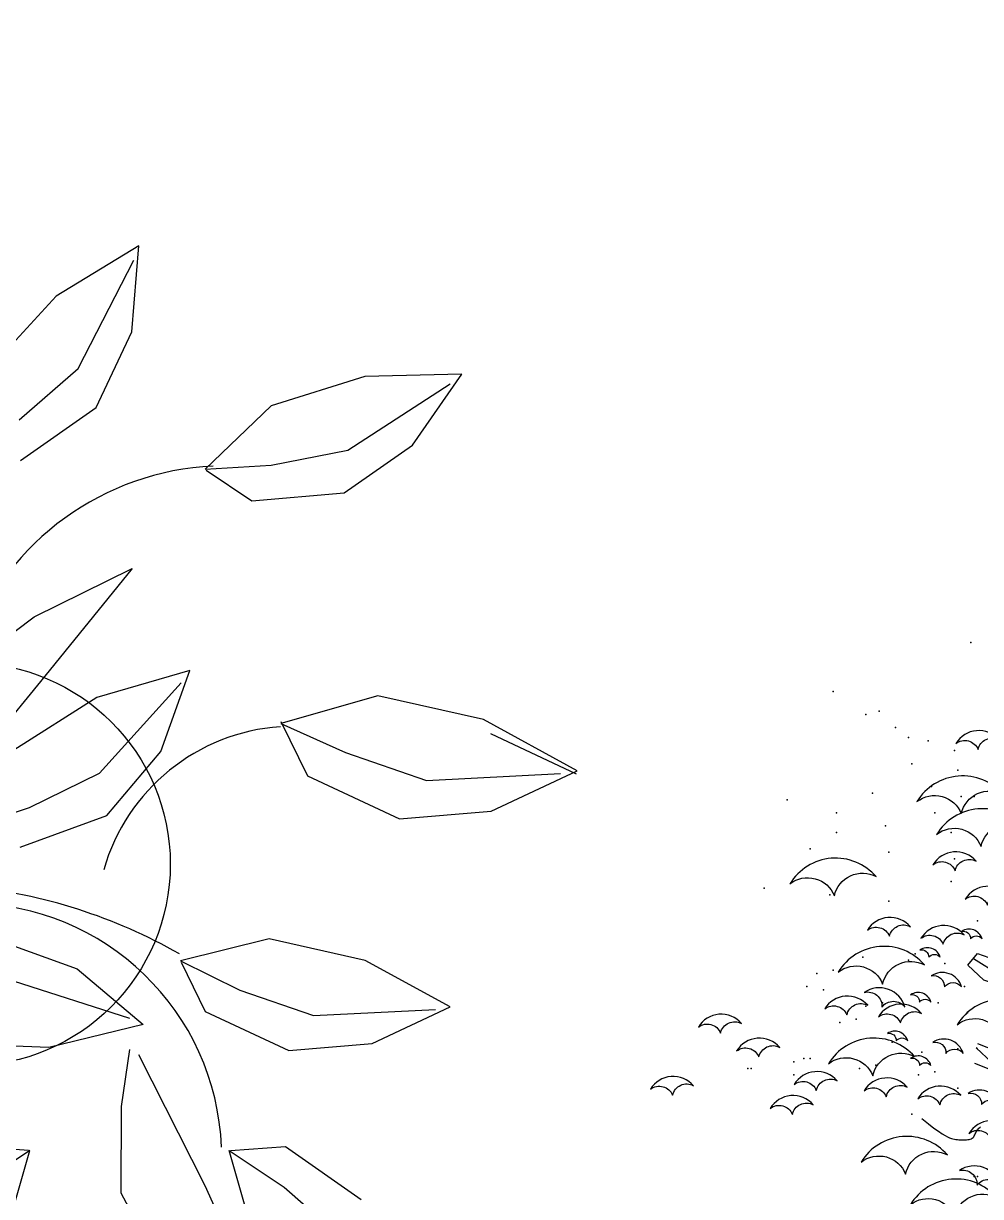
# Model space of a CAD drawing. Header units: millimetres. Extents: x 209.8 to 281.8, y 45 to 110.
# Drawn here: x 242.142 to 242.577, y 88.96 to 89.492 of the extents above; entities that cross this region are included whole.
import ezdxf

# ---------------------------------------------------------------- set-up
doc = ezdxf.new("R2010")
doc.units = ezdxf.units.MM
doc.header["$LTSCALE"] = 0.65
for name, color, linetype in [('ARBOLES', 95, 'Continuous'), ('eje2grueso', 5, 'Continuous'), ('murodelgado', 1, 'Continuous')]:
    doc.layers.add(name, color=color, linetype=linetype)

# ---------------------------------------------------------------- blocks, each defined once
blk = doc.blocks.new('arb-pl51')
for p, q in [((-0.14384, 0.02448), (-0.13441, 0.01579)), ((-0.14313, 0.02404), (-0.14384, 0.02448))]:
    blk.add_line(p, q)
for points in [[(-0.14275, 0.20514, -0.500189), (-0.1301, 0.21094, 0.508573), (-0.15617, 0.20878, -0.500189)], [(-0.15288, 0.1663, -0.500189), (-0.12758, 0.1779, 0.508573), (-0.17974, 0.17359, -0.500189)], [(-0.14097, 0.14647, -0.500189), (-0.11568, 0.15807, 0.508573), (-0.16783, 0.15376, -0.500189)], [(-0.15664, 0.13177, -0.500189), (-0.14399, 0.13756, 0.508573), (-0.17007, 0.13541, -0.500189)], [(-0.22971, 0.11657, -0.500189), (-0.20441, 0.12817, 0.508573), (-0.25657, 0.12386, -0.500189)], [(-0.13708, 0.11094, -0.500189), (-0.12443, 0.11674, 0.508573), (-0.15051, 0.11458, -0.500189)], [(-0.19633, 0.0921, -0.500189), (-0.18368, 0.0979, 0.508573), (-0.20975, 0.09575, -0.500189)], [(-0.16386, 0.08722, -0.500189), (-0.15122, 0.09302, 0.508573), (-0.17729, 0.09086, -0.500189)], [(-0.14731, 0.09058, -0.500189), (-0.14035, 0.09058, 0.508573), (-0.15265, 0.09503, -0.500189)], [(-0.20051, 0.06318, -0.500189), (-0.17521, 0.07478, 0.508573), (-0.22736, 0.07046, -0.500189)], [(-0.17259, 0.07935, -0.500189), (-0.16563, 0.07935, 0.508573), (-0.17794, 0.0838, -0.500189)], [(-0.16313, 0.0614, -0.500189), (-0.15269, 0.06141, 0.508573), (-0.17115, 0.06808, -0.500189)], [(-0.2009, 0.04924, -0.500189), (-0.18698, 0.04925, 0.508573), (-0.21159, 0.05814, -0.500189)], [(-0.17821, 0.05222, -0.500189), (-0.17125, 0.05222, 0.508573), (-0.18355, 0.05667, -0.500189)], [(-0.22212, 0.04451, -0.500189), (-0.20948, 0.05031, 0.508573), (-0.23555, 0.04815, -0.500189)], [(-0.18966, 0.03963, -0.500189), (-0.17701, 0.04542, 0.508573), (-0.20309, 0.04327, -0.500189)], [(-0.1285, 0.0313, -0.500189), (-0.10321, 0.0429, 0.508573), (-0.15536, 0.03859, -0.500189)], [(-0.29858, 0.03352, -0.500189), (-0.28593, 0.03931, 0.508573), (-0.31201, 0.03716, -0.500189)], [(-0.2754, 0.01904, -0.500189), (-0.26275, 0.02484, 0.508573), (-0.28883, 0.02268, -0.500189)], [(-0.20646, 0.00765, -0.500189), (-0.18116, 0.01925, 0.508573), (-0.23332, 0.01494, -0.500189)], [(-0.19225, 0.02882, -0.500189), (-0.1853, 0.02882, 0.508573), (-0.1976, 0.03327, -0.500189)], [(-0.16219, 0.02117, -0.500189), (-0.15176, 0.02117, 0.508573), (-0.17021, 0.02784, -0.500189)], [(-0.17821, 0.01385, -0.500189), (-0.17125, 0.01385, 0.508573), (-0.18355, 0.0183, -0.500189)], [(-0.32755, -0.00413, -0.500189), (-0.31491, 0.00167, 0.508573), (-0.34098, -0.00049, -0.500189)], [(-0.24063, -0.00123, -0.500189), (-0.22798, 0.00457, 0.508573), (-0.25405, 0.00241, -0.500189)], [(-0.19831, -0.00507, -0.500189), (-0.18566, 0.00073, 0.508573), (-0.21174, -0.00143, -0.500189)], [(-0.16585, -0.00995, -0.500189), (-0.1532, -0.00415, 0.508573), (-0.17928, -0.00631, -0.500189)], [(-0.25511, -0.01571, -0.500189), (-0.24247, -0.00991, 0.508573), (-0.26854, -0.01207, -0.500189)], [(-0.14065, -0.00971, -0.500189), (-0.13022, -0.00971, 0.508573), (-0.14867, -0.00303, -0.500189)], [(-0.13481, -0.03085, -0.500189), (-0.12216, -0.02505, 0.508573), (-0.14824, -0.02721, -0.500189)], [(-0.18662, -0.05184, -0.500189), (-0.16132, -0.04024, 0.508573), (-0.21347, -0.04456, -0.500189)], [(-0.14338, -0.05856, -0.500189), (-0.12946, -0.05856, 0.508573), (-0.15407, -0.04966, -0.500189)], [(-0.15685, -0.07762, -0.500189), (-0.13155, -0.06603, 0.508573), (-0.18371, -0.07034, -0.500189)]]:
    blk.add_lwpolyline(points, format="xyb", close=True)
blk.add_lwpolyline([(-0.11194, 0.0665), (-0.11826, 0.06488), (-0.12621, 0.06136), (-0.13916, 0.06549), (-0.14884, 0.07464), (-0.14308, 0.08167), (-0.13283, 0.07808), (-0.12939, 0.08359), (-0.1121, 0.0852), (-0.10791, 0.07798)], close=True)
for points in [[(-0.14551, 0.07871), (-0.13004, 0.06904), (-0.12287, 0.06284)], [(-0.11472, 0.0476), (-0.10827, 0.03541), (-0.10478, 0.02896), (-0.10261, 0.02147), (-0.10858, 0.02206), (-0.11553, 0.02026), (-0.12144, 0.01987), (-0.13163, 0.0225), (-0.14286, 0.02703)], [(-0.07005, -0.0129), (-0.07791, -0.01087), (-0.08908, -0.0083), (-0.09933, -0.00619), (-0.11044, -0.00227), (-0.11539, 0.00002), (-0.12603, 0.0057), (-0.13299, 0.01049), (-0.14472, 0.01513)], [(-0.1768, -0.01827), (-0.1728, -0.02143), (-0.16947, -0.02395), (-0.16673, -0.02592), (-0.1645, -0.02742), (-0.16269, -0.02852), (-0.16121, -0.0293), (-0.15998, -0.02985), (-0.1589, -0.03023), (-0.15792, -0.03052), (-0.15699, -0.03073), (-0.15612, -0.03089), (-0.15528, -0.03099), (-0.15447, -0.03106), (-0.15368, -0.03109), (-0.15289, -0.0311), (-0.15209, -0.0311), (-0.15128, -0.0311), (-0.15047, -0.03109), (-0.14967, -0.03105), (-0.14888, -0.03098), (-0.14814, -0.03087), (-0.14744, -0.03069), (-0.14681, -0.03045), (-0.14626, -0.03013), (-0.14579, -0.02972), (-0.14539, -0.02924), (-0.14505, -0.0287), (-0.14475, -0.02811), (-0.14446, -0.0275), (-0.14418, -0.02688), (-0.14387, -0.02626), (-0.14353, -0.02566), (-0.14314, -0.02509), (-0.14271, -0.02456), (-0.14223, -0.02406), (-0.14173, -0.02359), (-0.14121, -0.02315)]]:
    blk.add_lwpolyline(points)
for p in [(-0.14707, 0.26991), (-0.23041, 0.24016), (-0.20263, 0.22827), (-0.21057, 0.22628), (-0.19271, 0.21835), (-0.18477, 0.2124), (-0.17286, 0.21042), (-0.15699, 0.20447), (-0.18279, 0.19654), (-0.155, 0.19257), (-0.2066, 0.17869), (-0.17088, 0.18265), (-0.2582, 0.17472), (-0.15302, 0.1767), (-0.14508, 0.1767), (-0.22843, 0.16679), (-0.1689, 0.16679), (-0.19866, 0.15886), (-0.22843, 0.15489), (-0.15897, 0.15489), (-0.2443, 0.14497), (-0.19668, 0.14299), (-0.15699, 0.13902), (-0.27209, 0.12118), (-0.15897, 0.12514), (-0.2324, 0.11721), (-0.19668, 0.11324), (-0.1431, 0.10135), (-0.21255, 0.07953), (-0.1808, 0.08151), (-0.23041, 0.0716), (-0.18477, 0.07755), (-0.16294, 0.07557), (-0.24034, 0.06962), (-0.24629, 0.06168), (-0.23637, 0.0597), (-0.15104, 0.06168), (-0.21057, 0.04978), (-0.20065, 0.05177), (-0.16691, 0.05177), (-0.14905, 0.04582), (-0.22644, 0.03987), (-0.21652, 0.04185), (-0.19469, 0.02797), (-0.17683, 0.02202), (-0.155, 0.024), (-0.25423, 0.01607), (-0.24827, 0.01805), (-0.2443, 0.01805), (-0.28201, 0.01211), (-0.28002, 0.01211), (-0.25423, 0.00814), (-0.21454, 0.01211), (-0.20462, 0.01409), (-0.17882, 0.00814), (-0.1689, 0.01012), (-0.155, 0.00021), (-0.18279, -0.01566), (-0.18279, -0.01566), (-0.14508, -0.05334), (-0.1431, -0.05334)]:
    blk.add_point(p)
blk = doc.blocks.new('arb-pl49')
for p, q in [((0.20394, 0.44447), (0.13714, 0.40379)), ((0.19818, 0.37507), (0.20394, 0.44447)), ((0.15487, 0.34534), (0.19977, 0.43299)), ((0.13714, 0.40379), (0.08338, 0.34536)), ((0.16947, 0.31403), (0.19818, 0.37507)), ((0.10737, 0.30413), (0.15487, 0.34534)), ((0.46454, 0.34082), (0.38635, 0.339)), ((0.42485, 0.28361), (0.46454, 0.34082)), ((0.38635, 0.339), (0.31058, 0.31528)), ((0.37248, 0.27952), (0.45518, 0.33297)), ((0.1084, 0.27126), (0.16947, 0.31403)), ((0.31058, 0.31528), (0.25751, 0.26411)), ((0.31074, 0.26758), (0.37248, 0.27952)), ((0.36946, 0.2451), (0.42485, 0.28361)), ((0.25751, 0.26411), (0.31074, 0.26758)), ((0.25836, 0.26349), (0.2952, 0.23859)), ((0.2952, 0.23859), (0.36946, 0.2451)), ((0.11961, 0.14512), (0.19856, 0.18416)), ((0.19856, 0.18416), (0.12467, 0.09282)), ((0.04512, 0.08939), (0.11961, 0.14512)), ((0.24519, 0.10191), (0.17014, 0.0799)), ((0.22167, 0.03636), (0.24519, 0.10191)), ((0.12467, 0.09282), (0.05384, 0.00678)), ((0.17213, 0.01886), (0.23819, 0.0919)), ((0.17014, 0.0799), (0.10309, 0.03738)), ((0.39676, 0.08126), (0.31855, 0.05894)), ((0.48198, 0.06218), (0.39676, 0.08126)), ((0.31853, 0.06064), (0.33993, 0.01666)), ((0.31855, 0.05894), (0.37068, 0.03573)), ((0.55748, 0.02091), (0.48198, 0.06218)), ((0.55711, 0.01805), (0.48784, 0.05073)), ((0.17813, -0.01516), (0.22167, 0.03636)), ((0.37068, 0.03573), (0.43605, 0.01315)), ((0.4882, -0.01177), (0.55748, 0.02091)), ((0.11559, -0.00865), (0.17213, 0.01886)), ((0.33993, 0.01666), (0.41426, -0.01798)), ((0.43605, 0.01315), (0.54425, 0.01858)), ((0.06507, -0.02578), (0.11559, -0.00865)), ((0.10808, -0.04067), (0.17813, -0.01516)), ((0.41426, -0.01798), (0.4882, -0.01177)), ((0.09083, -0.11611), (0.1543, -0.13896)), ((0.30912, -0.11475), (0.23757, -0.13254)), ((0.3866, -0.1321), (0.30912, -0.11475)), ((0.45523, -0.16961), (0.3866, -0.1321)), ((0.1543, -0.13896), (0.20744, -0.18396)), ((0.23757, -0.13254), (0.28541, -0.15614)), ((0.238, -0.13349), (0.25745, -0.17348)), ((0.10265, -0.14857), (0.19637, -0.1788)), ((0.28541, -0.15614), (0.34484, -0.17667)), ((0.39225, -0.19932), (0.45523, -0.16961)), ((0.25745, -0.17348), (0.32503, -0.20497)), ((0.34484, -0.17667), (0.4432, -0.17173)), ((0.20744, -0.18396), (0.13144, -0.20243)), ((0.13144, -0.20243), (0.05211, -0.19914)), ((0.19638, -0.20401), (0.18975, -0.25005)), ((0.32503, -0.20497), (0.39225, -0.19932)), ((0.25749, -0.3141), (0.20386, -0.20833)), ((0.18975, -0.25005), (0.18944, -0.31969)), ((0.11495, -0.28545), (0.0706, -0.2823)), ((0.27781, -0.28545), (0.32216, -0.2823)), ((0.32216, -0.2823), (0.38323, -0.32507)), ((0.11599, -0.28555), (0.07163, -0.31518)), ((0.09562, -0.3564), (0.11599, -0.28555)), ((0.27677, -0.28555), (0.32113, -0.31518)), ((0.29714, -0.3564), (0.27677, -0.28555)), ((0.18944, -0.31969), (0.22768, -0.39164)), ((0.30364, -0.41554), (0.25749, -0.3141)), ((0.32113, -0.31518), (0.36863, -0.35638))]:
    blk.add_line(p, q)
blk.add_circle((0.06675, -0.0546), 0.16256)
for centre, radius, start, end in [((0.27467, 0.04465), 0.2224, 92.7984, 159.021), ((0.32908, -0.10284), 0.15963, 93.9416, 164.04), ((0.02216, -0.50495), 0.43474, 60.4339, 84.0768), ((0.06609, -0.29076), 0.20467, 2.20304, 89.739)]:
    blk.add_arc(centre, radius, start, end)

msp = doc.modelspace()

# ---------------------------------------------------------------- linework, layer by layer
at = {"layer": 'eje2grueso'}
msp.add_open_spline([(244.07441, 93.49819), (243.68623, 93.4741), (243.31012, 93.45445), (242.47454, 93.39126), (242.01707, 93.34245), (241.09277, 93.16971), (240.62919, 93.04885), (239.42332, 92.64524), (238.70909, 92.30556), (237.51361, 91.63723), (237.01899, 91.33298), (236.04207, 90.69753), (235.56286, 90.36498), (234.79688, 89.79173), (234.49793, 89.55552), (234.10906, 89.23306), (234.00578, 89.14584), (233.90502, 89.05928)], degree=3, knots=[3.819367, 3.819367, 3.819367, 3.819367, 4.949603, 4.949603, 6.362662, 6.362662, 7.775722, 7.775722, 10.122092, 10.122092, 11.820698, 11.820698, 13.519304, 13.519304, 14.662873, 14.662873, 15.088328, 15.088328, 15.088328, 15.088328], dxfattribs=at)
at = {"layer": 'murodelgado'}
for points, knots in [([(243.99941, 93.56871), (243.87265, 93.56098), (243.74705, 93.55363), (243.22642, 93.52268), (242.83955, 93.49854), (242.05866, 93.41828), (241.66342, 93.36017), (240.86978, 93.18886), (240.4736, 93.07863), (239.16485, 92.63037), (238.30446, 92.18581), (236.92875, 91.3678), (236.39798, 91.02672), (235.36483, 90.31591), (234.86378, 89.94366), (234.22762, 89.42995), (234.06334, 89.29336), (233.90502, 89.15815)], [3.887851, 3.887851, 3.887851, 3.887851, 4.258669, 4.258669, 5.436206, 5.436206, 6.640309, 6.640309, 7.844411, 7.844411, 10.702194, 10.702194, 12.530506, 12.530506, 14.358818, 14.358818, 15.020308, 15.020308, 15.020308, 15.020308]), ([(244.1542, 93.42804), (243.3169, 93.37494), (241.8982, 93.3226), (239.50921, 92.6732), (237.23937, 91.42867), (235.23872, 90.0694), (234.20159, 89.21652), (233.90502, 88.96029)], [3.746682, 3.746682, 3.746682, 3.746682, 6.171178, 8.178549, 11.043782, 13.890825, 15.157626, 15.157626, 15.157626, 15.157626])]:
    msp.add_open_spline(points, degree=3, knots=knots, dxfattribs=at)

# ---------------------------------------------------------------- block references
at = {"layer": 'ARBOLES'}
for name, p, xscale, yscale, zscale in [('arb-pl49', (242.07999, 89.14129), 0.5625, 0.5625, 0.5625), ('arb-pl51', (242.68262, 89.00884), 0.75, 0.75, 0.75)]:
    msp.add_blockref(name, p, dxfattribs=dict(at, xscale=xscale, yscale=yscale, zscale=zscale))

doc.saveas('drawing.dxf')
